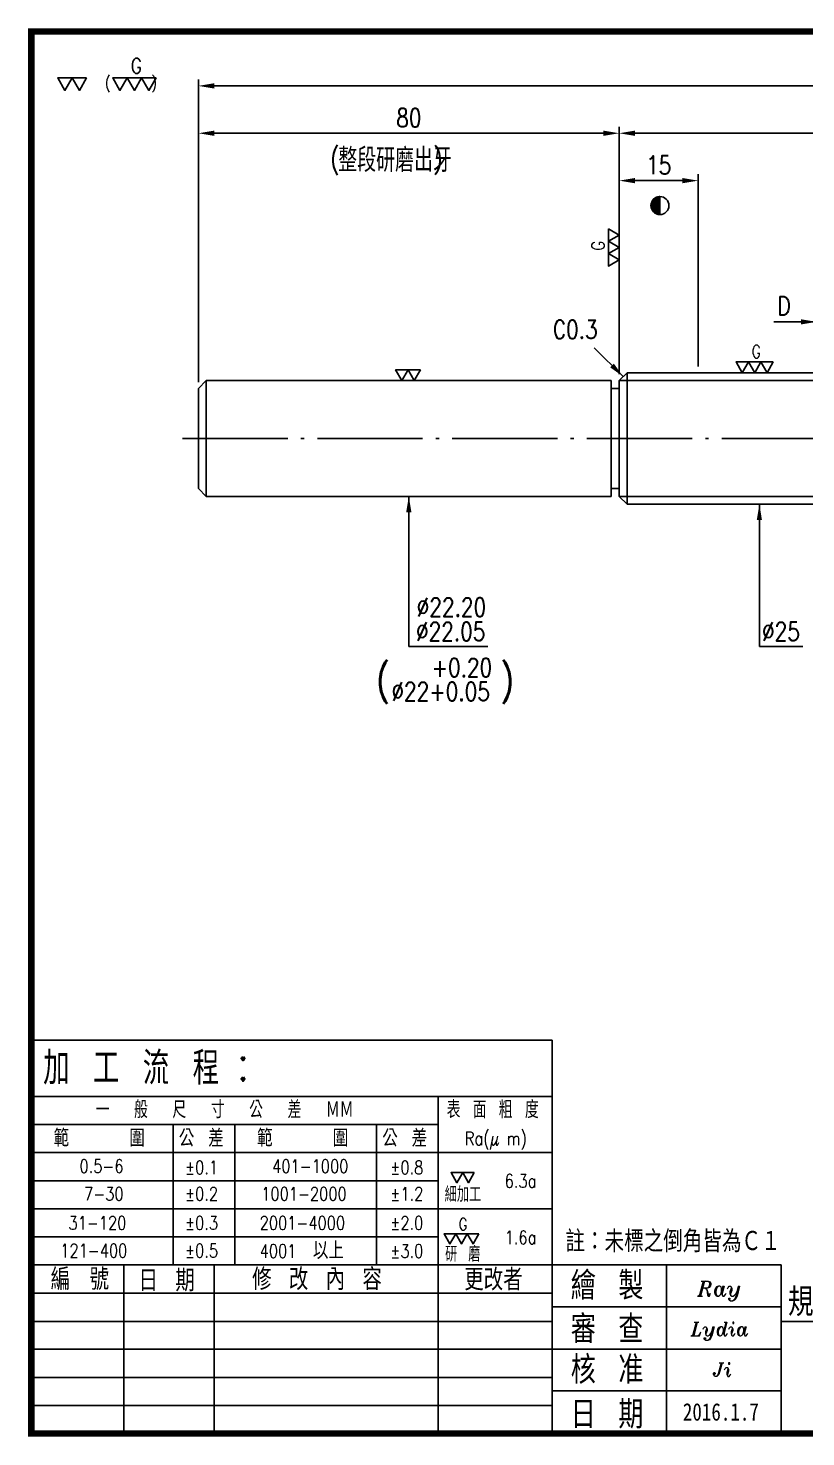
# Model space of a CAD drawing. Header units: millimetres. Extents: x 1486 to 1864, y -263 to 5.
# Drawn here: x 1486.4 to 1634.3, y -263.1 to 4.5 of the extents above; entities that cross this region are included whole.
import ezdxf
from ezdxf.enums import TextEntityAlignment as Align

# ---------------------------------------------------------------- set-up
doc = ezdxf.new("R2010")
doc.units = ezdxf.units.MM
doc.header["$LTSCALE"] = 10
doc.linetypes.add('C', pattern=[2.5625, 2, -0.25, 0.0625, -0.25])
doc.layers.get('0').update_dxf_attribs({"linetype": 'CONTINUOUS'})
doc.layers.get('DEFPOINTS').update_dxf_attribs({"linetype": 'CONTINUOUS'})
doc.layers.add('01', color=4, linetype='CONTINUOUS')
doc.layers.add('C', color=1, linetype='C')
doc.layers.add('AM_5', color=3, linetype='CONTINUOUS', lineweight=25)
doc.styles.add('BW_SIMPLEX', font='romans.shx', dxfattribs={"width": 0.8, "bigfont": 'chineset.shx'})
doc.styles.add('SIMPLEX', font='SIMPLEX.shx', dxfattribs={"width": 0.8, "height": 3.5, "bigfont": 'chineset.shx'})
doc.styles.get("Standard").update_dxf_attribs({"font": 'TXT', "width": 0.8, "bigfont": 'CHINESET'})
doc.styles.add('WW', font='ITALICT.SHX')
doc.dimstyles.new('STANDARD$0', dxfattribs={"dimscale": 0, "dimtxt": 4.5, "dimasz": 3, "dimexe": 2, "dimexo": 2, "dimgap": 1.2, "dimtad": 1, "dimdec": 3, "dimdsep": 46, "dimtxsty": 'SIMPLEX', "dimcen": 0.09, "dimclrd": 6, "dimclre": 6, "dimclrt": 3, "dimadec": 1, "dimazin": 2, "dimtp": -0.1, "dimtm": 0.2, "dimtfac": 1, "dimtdec": 3, "dimtmove": 0, "dimatfit": 3, "dimfxl": 0, "dimtvp": 0.790698, "dimarcsym": 0})
doc.dimstyles.new('STANDARD$7', dxfattribs={"dimscale": 0, "dimtxt": 3.5, "dimasz": 3, "dimexe": 1.5, "dimexo": 1.5, "dimgap": 1.2, "dimtad": 1, "dimdec": 3, "dimrnd": 0.0005, "dimdsep": 46, "dimtxsty": 'SIMPLEX', "dimcen": 0.09, "dimclrd": 6, "dimclre": 6, "dimclrt": 3, "dimadec": 1, "dimazin": 2, "dimtp": -0.1, "dimtm": 0.2, "dimtfac": 1, "dimtdec": 3, "dimtmove": 2, "dimatfit": 3, "dimfxl": 0, "dimtvp": 0.790698, "dimarcsym": 0})

# ---------------------------------------------------------------- blocks, each defined once
blk = doc.blocks.new('lib18')
at = {"color": 3, "width": 0.8}
blk.add_text('加 工 流 程', height=6.531, dxfattribs=at).set_placement((-12.94, -3.56))
at = {"color": 3, "style": 'SIMPLEX', "width": 0.8}
blk.add_text(':', height=7.11, dxfattribs=at).set_placement((25.47, -2.77))
blk = doc.blocks.new('*D40')
at = {"layer": 'AM_5', "color": 6, "lineweight": -2}
for p, q in [((1598.8, -60.04), (1598.8, -14.24)), ((1601.8, -15.44), (1736.8, -15.44)), ((1739.8, -59.74), (1739.8, -14.24))]:
    blk.add_line(p, q, dxfattribs=at)
at = {"layer": 'AM_5', "color": 6}
for points in [[(1601.8, -14.94), (1601.8, -15.94), (1598.8, -15.44)], [(1736.8, -14.94), (1736.8, -15.94), (1739.8, -15.44)]]:
    blk.add_solid(points, dxfattribs=at)
at = {"layer": 'DEFPOINTS', "color": 0}
for p in [(1739.8, -15.44), (1598.8, -61.24), (1739.8, -60.94)]:
    blk.add_point(p, dxfattribs=at)
at = {"layer": 'AM_5', "color": 3, "insert": (1669.3, -12.49), "char_height": 3.5, "attachment_point": 5, "style": 'SIMPLEX'}
blk.add_mtext('630', dxfattribs=at)
blk = doc.blocks.new('*D41')
at = {"layer": 'AM_5', "color": 6, "lineweight": -2}
for p, q in [((1518.8, -62.74), (1518.8, -5.24)), ((1799.8, -61.24), (1799.8, -5.24)), ((1796.8, -6.44), (1521.8, -6.44))]:
    blk.add_line(p, q, dxfattribs=at)
at = {"layer": 'AM_5', "color": 6}
for points in [[(1521.8, -5.94), (1521.8, -6.94), (1518.8, -6.44)], [(1796.8, -5.94), (1796.8, -6.94), (1799.8, -6.44)]]:
    blk.add_solid(points, dxfattribs=at)
at = {"layer": 'DEFPOINTS', "color": 0}
for p in [(1518.8, -6.44), (1518.8, -63.94), (1799.8, -62.44)]:
    blk.add_point(p, dxfattribs=at)
at = {"layer": 'AM_5', "color": 3, "insert": (1659.3, -3.49), "char_height": 3.5, "attachment_point": 5, "style": 'SIMPLEX'}
blk.add_mtext('860', dxfattribs=at)
blk = doc.blocks.new('*D43')
at = {"layer": 'AM_5', "color": 6, "lineweight": -2}
for p, q in [((1518.8, -62.74), (1518.8, -14.24)), ((1595.8, -15.44), (1521.8, -15.44)), ((1598.8, -60.04), (1598.8, -14.24))]:
    blk.add_line(p, q, dxfattribs=at)
at = {"layer": 'AM_5', "color": 6}
for points in [[(1521.8, -14.94), (1521.8, -15.94), (1518.8, -15.44)], [(1595.8, -14.94), (1595.8, -15.94), (1598.8, -15.44)]]:
    blk.add_solid(points, dxfattribs=at)
at = {"layer": 'DEFPOINTS', "color": 0}
for p in [(1518.8, -15.44), (1598.8, -61.24), (1518.8, -63.94)]:
    blk.add_point(p, dxfattribs=at)
at = {"layer": 'AM_5', "color": 3, "insert": (1558.8, -12.49), "char_height": 3.5, "attachment_point": 5, "style": 'SIMPLEX'}
blk.add_mtext('80', dxfattribs=at)
blk = doc.blocks.new('*D45')
at = {"layer": 'AM_5', "color": 6, "lineweight": -2}
for p, q in [((1598.8, -61.24), (1598.8, -23.24)), ((1613.8, -59.74), (1613.8, -23.24)), ((1601.8, -24.44), (1610.8, -24.44))]:
    blk.add_line(p, q, dxfattribs=at)
at = {"layer": 'AM_5', "color": 6}
for points in [[(1601.8, -23.94), (1601.8, -24.94), (1598.8, -24.44)], [(1610.8, -23.94), (1610.8, -24.94), (1613.8, -24.44)]]:
    blk.add_solid(points, dxfattribs=at)
at = {"layer": 'DEFPOINTS', "color": 0}
for p in [(1613.8, -24.44), (1613.8, -60.94), (1598.8, -62.44)]:
    blk.add_point(p, dxfattribs=at)
at = {"layer": 'AM_5', "color": 3, "insert": (1606.3, -21.49), "char_height": 3.5, "attachment_point": 5, "style": 'SIMPLEX'}
blk.add_mtext('15', dxfattribs=at)
blk = doc.blocks.new('*X46')
at = {"color": 0}
for p, q in [((509.01, 87.8), (512.19, 87.8)), ((509.05, 87.85), (512.19, 87.85)), ((509.09, 87.9), (512.19, 87.9)), ((509.13, 87.95), (512.19, 87.95)), ((509.18, 88), (512.19, 88)), ((509.22, 88.05), (512.19, 88.05)), ((509.27, 88.1), (512.19, 88.1)), ((509.31, 88.15), (512.19, 88.15)), ((509.36, 88.2), (512.19, 88.2)), ((509.41, 88.25), (512.19, 88.25)), ((509.47, 88.3), (512.19, 88.3)), ((509.52, 88.35), (512.19, 88.35)), ((509.58, 88.4), (512.19, 88.4)), ((509.64, 88.45), (512.19, 88.45)), ((509.7, 88.5), (512.19, 88.5)), ((509.76, 88.55), (512.19, 88.55)), ((509.83, 88.6), (512.19, 88.6)), ((509.9, 88.65), (512.19, 88.65)), ((509.97, 88.7), (512.19, 88.7)), ((510.05, 88.75), (512.19, 88.75)), ((510.13, 88.8), (512.19, 88.8)), ((510.22, 88.85), (512.19, 88.85)), ((510.31, 88.9), (512.19, 88.9)), ((510.41, 88.95), (512.19, 88.95)), ((510.51, 89), (512.19, 89)), ((510.62, 89.05), (512.19, 89.05)), ((510.75, 89.1), (512.19, 89.1)), ((510.89, 89.15), (512.19, 89.15)), ((511.04, 89.2), (512.19, 89.2)), ((511.22, 89.25), (512.19, 89.25)), ((511.45, 89.3), (512.19, 89.3)), ((511.81, 89.35), (512.19, 89.35)), ((508.19, 85.6), (512.19, 85.6)), ((508.19, 85.55), (512.19, 85.55)), ((508.19, 85.5), (512.19, 85.5)), ((508.19, 85.45), (512.19, 85.45)), ((508.19, 85.4), (512.19, 85.4)), ((508.19, 85.35), (512.19, 85.35)), ((508.19, 85.3), (512.19, 85.3)), ((508.19, 85.25), (512.19, 85.25)), ((508.19, 85.2), (512.19, 85.2)), ((508.19, 85.15), (512.19, 85.15)), ((508.2, 85.7), (512.19, 85.7)), ((508.2, 85.65), (512.19, 85.65)), ((508.2, 85.1), (512.19, 85.1)), ((508.2, 85.05), (512.19, 85.05)), ((508.2, 85), (512.19, 85)), ((508.21, 85.8), (512.19, 85.8)), ((508.21, 85.75), (512.19, 85.75)), ((508.21, 84.95), (512.19, 84.95)), ((508.21, 84.9), (512.19, 84.9)), ((508.22, 85.9), (512.19, 85.9)), ((508.22, 85.85), (512.19, 85.85)), ((508.22, 84.85), (512.19, 84.85)), ((508.23, 85.95), (512.19, 85.95)), ((508.23, 84.8), (512.19, 84.8)), ((508.23, 84.75), (512.19, 84.75)), ((508.24, 86), (512.19, 86)), ((508.24, 84.7), (512.19, 84.7)), ((508.25, 86.1), (512.19, 86.1)), ((508.25, 86.05), (512.19, 86.05)), ((508.25, 84.65), (512.19, 84.65)), ((508.26, 86.15), (512.19, 86.15)), ((508.26, 84.6), (512.19, 84.6)), ((508.27, 86.2), (512.19, 86.2)), ((508.27, 84.55), (512.19, 84.55)), ((508.28, 84.5), (512.19, 84.5)), ((508.29, 86.25), (512.19, 86.25)), ((508.29, 84.45), (512.19, 84.45)), ((508.3, 86.3), (512.19, 86.3)), ((508.31, 86.35), (512.19, 86.35)), ((508.31, 84.4), (512.19, 84.4)), ((508.32, 86.4), (512.19, 86.4)), ((508.32, 84.35), (512.19, 84.35)), ((508.33, 84.3), (512.19, 84.3)), ((508.34, 86.45), (512.19, 86.45)), ((508.35, 86.5), (512.19, 86.5)), ((508.35, 84.25), (512.19, 84.25)), ((508.36, 84.2), (512.19, 84.2)), ((508.37, 86.55), (512.19, 86.55)), ((508.38, 86.6), (512.19, 86.6)), ((508.38, 84.15), (512.19, 84.15)), ((508.39, 84.1), (512.19, 84.1)), ((508.4, 86.65), (512.19, 86.65)), ((508.41, 84.05), (512.19, 84.05)), ((508.42, 86.7), (512.19, 86.7)), ((508.43, 86.75), (512.19, 86.75)), ((508.43, 84), (512.19, 84)), ((508.45, 86.8), (512.19, 86.8)), ((508.45, 83.95), (512.19, 83.95)), ((508.47, 86.85), (512.19, 86.85)), ((508.47, 83.9), (512.19, 83.9)), ((508.49, 86.9), (512.19, 86.9)), ((508.49, 83.85), (512.19, 83.85)), ((508.51, 86.95), (512.19, 86.95)), ((508.51, 83.8), (512.19, 83.8)), ((508.53, 83.75), (512.19, 83.75)), ((508.54, 87), (512.19, 87)), ((508.55, 83.7), (512.19, 83.7)), ((508.56, 87.05), (512.19, 87.05)), ((508.57, 83.65), (512.19, 83.65)), ((508.58, 87.1), (512.19, 87.1)), ((508.6, 83.6), (512.19, 83.6)), ((508.61, 87.15), (512.19, 87.15)), ((508.62, 83.55), (512.19, 83.55)), ((508.63, 87.2), (512.19, 87.2)), ((508.65, 83.5), (512.19, 83.5)), ((508.66, 87.25), (512.19, 87.25)), ((508.68, 87.3), (512.19, 87.3)), ((508.68, 83.45), (512.19, 83.45)), ((508.7, 83.4), (512.19, 83.4)), ((508.71, 87.35), (512.19, 87.35)), ((508.73, 83.35), (512.19, 83.35)), ((508.74, 87.4), (512.19, 87.4)), ((508.76, 83.3), (512.19, 83.3)), ((508.77, 87.45), (512.19, 87.45)), ((508.79, 83.25), (512.19, 83.25)), ((508.8, 87.5), (512.19, 87.5)), ((508.83, 87.55), (512.19, 87.55)), ((508.83, 83.2), (512.19, 83.2)), ((508.86, 83.15), (512.19, 83.15)), ((508.87, 87.6), (512.19, 87.6)), ((508.89, 83.1), (512.19, 83.1)), ((508.9, 87.65), (512.19, 87.65)), ((508.93, 83.05), (512.19, 83.05)), ((508.94, 87.7), (512.19, 87.7)), ((508.96, 83), (512.19, 83)), ((508.97, 87.75), (512.19, 87.75)), ((509, 82.95), (512.19, 82.95)), ((509.04, 82.9), (512.19, 82.9)), ((509.08, 82.85), (512.19, 82.85)), ((509.12, 82.8), (512.19, 82.8)), ((509.16, 82.75), (512.19, 82.75)), ((509.21, 82.7), (512.19, 82.7)), ((509.25, 82.65), (512.19, 82.65)), ((509.3, 82.6), (512.19, 82.6)), ((509.35, 82.55), (512.19, 82.55)), ((509.4, 82.5), (512.19, 82.5)), ((509.45, 82.45), (512.19, 82.45)), ((509.5, 82.4), (512.19, 82.4)), ((509.56, 82.35), (512.19, 82.35)), ((509.62, 82.3), (512.19, 82.3)), ((509.68, 82.25), (512.19, 82.25)), ((509.74, 82.2), (512.19, 82.2)), ((509.81, 82.15), (512.19, 82.15)), ((509.88, 82.1), (512.19, 82.1)), ((509.95, 82.05), (512.19, 82.05)), ((510.03, 82), (512.19, 82)), ((510.11, 81.95), (512.19, 81.95)), ((510.19, 81.9), (512.19, 81.9)), ((510.28, 81.85), (512.19, 81.85)), ((510.38, 81.8), (512.19, 81.8)), ((510.48, 81.75), (512.19, 81.75)), ((510.59, 81.7), (512.19, 81.7)), ((510.71, 81.65), (512.19, 81.65)), ((510.84, 81.6), (512.19, 81.6)), ((510.99, 81.55), (512.19, 81.55)), ((511.17, 81.5), (512.19, 81.5)), ((511.38, 81.45), (512.19, 81.45)), ((511.68, 81.4), (512.19, 81.4))]:
    blk.add_line(p, q, dxfattribs=at)
blk = doc.blocks.new('43')
at = {"color": 3}
for points in [[(-2.11, 3.65), (-6.32, 3.65), (-4.21, 0)], [(2.11, 3.65), (-2.11, 3.65), (0, 0)], [(6.32, 3.65), (2.11, 3.65), (4.21, 0)]]:
    blk.add_lwpolyline(points, close=True, dxfattribs=at)
at = {"color": 3, "style": 'SIMPLEX', "width": 0.8}
blk.add_text('G', height=4.39, dxfattribs=at).set_placement((-1.02, 7.17), align=Align.MIDDLE_LEFT)
blk = doc.blocks.new('6')
at = {"lineweight": 0, "xscale": 0.8000000000001819, "yscale": 0.8000000000001819, "zscale": 0.8000000000001819}
blk.add_blockref('43', (0, 0), dxfattribs=at)

msp = doc.modelspace()

# ---------------------------------------------------------------- linework, layer by layer
at = {"color": 3}
for p, q in [((1606.5408, -30.8852), (1606.5408, -27.4691)), ((1487.0577, -187.7703), (1586.071, -187.7703)), ((1586.071, -187.7703), (1586.071, -262.4961)), ((1487.0577, -198.4454), (1586.071, -198.4454)), ((1564.3778, -198.4454), (1564.3778, -262.4961)), ((1487.0577, -203.7829), (1564.3778, -203.7829)), ((1513.9859, -230.4707), (1513.9859, -203.7829)), ((1525.7177, -203.7829), (1525.7177, -230.4707)), ((1552.6351, -203.7829), (1552.6351, -230.4707)), ((1487.0577, -209.1205), (1586.071, -209.1205)), ((1487.0577, -214.4581), (1564.3778, -214.4581)), ((1487.0577, -219.7956), (1586.071, -219.7956)), ((1487.0577, -225.1332), (1564.3778, -225.1332)), ((1487.0577, -230.4707), (1629.5589, -230.4707)), ((1504.5909, -230.4707), (1504.5909, -262.8147)), ((1521.7853, -230.4707), (1521.7853, -262.8147)), ((1607.8149, -230.4707), (1607.8149, -262.4961)), ((1607.8149, -230.4707), (1607.8149, -262.4961)), ((1629.5589, -230.4707), (1629.5589, -262.4961)), ((1487.0577, -235.8083), (1586.071, -235.8083)), ((1586.071, -238.4435), (1629.5589, -238.4435)), ((1487.0577, -241.2023), (1586.071, -241.2023)), ((1629.5589, -241.2023), (1863.0909, -241.2023)), ((1487.0577, -246.4834), (1629.5589, -246.4834)), ((1487.0577, -251.821), (1586.071, -251.821)), ((1586.071, -254.3891), (1629.5589, -254.3891)), ((1487.0577, -257.1585), (1586.071, -257.1585))]:
    msp.add_line(p, q, dxfattribs=at)
for p, q in [((1600.2954, -60.9353), (1598.7954, -62.4353)), ((1600.2954, -60.9353), (1648.7954, -60.9353)), ((1600.2954, -60.9353), (1600.2954, -73.4353)), ((1518.7954, -63.9353), (1520.2954, -62.4353)), ((1518.7954, -73.4353), (1518.7954, -63.9353)), ((1520.2954, -62.4353), (1597.2954, -62.4353)), ((1520.2954, -62.4353), (1520.2954, -73.4353)), ((1597.2954, -73.4353), (1597.2954, -62.4353)), ((1597.2954, -63.9353), (1598.7954, -63.9353)), ((1598.7954, -73.4353), (1598.7954, -62.4353)), ((1518.7954, -73.4353), (1518.7954, -82.9353)), ((1520.2954, -84.4353), (1520.2954, -73.4353)), ((1597.2954, -73.4353), (1597.2954, -84.4353)), ((1598.7954, -73.4353), (1598.7954, -84.4353)), ((1600.2954, -85.9353), (1600.2954, -73.4353)), ((1518.7954, -82.9353), (1520.2954, -84.4353)), ((1597.2954, -82.9353), (1598.7954, -82.9353)), ((1520.2954, -84.4353), (1597.2954, -84.4353)), ((1600.2954, -85.9353), (1598.7954, -84.4353)), ((1600.2954, -85.9353), (1648.7954, -85.9353))]:
    msp.add_line(p, q)
at = {"const_width": 1.2502}
msp.add_lwpolyline([(1487.0577, -262.4961), (1863.0909, -262.4961), (1863.0909, 3.9008), (1487.0577, 3.9008)], close=True, dxfattribs=at)
for points in [[(1494.8048, -4.9304), (1492.0559, -4.9304), (1493.4303, -7.311)], [(1497.5536, -4.9304), (1494.8048, -4.9304), (1496.1792, -7.311)], [(1505.2555, -4.9304), (1502.5066, -4.9304), (1503.8811, -7.311)], [(1508.0044, -4.9304), (1505.2555, -4.9304), (1506.63, -7.311)], [(1510.7533, -4.9304), (1508.0044, -4.9304), (1509.3788, -7.311)]]:
    msp.add_lwpolyline(points, close=True)
at = {"color": 3}
for points in [[(1558.6427, -60.3921), (1556.2833, -60.3921), (1557.463, -62.4353)], [(1561.002, -60.3921), (1558.6427, -60.3921), (1559.8223, -62.4353)], [(1569.043, -212.9271), (1566.8439, -212.9271), (1567.9434, -214.8316)], [(1571.2421, -212.9271), (1569.043, -212.9271), (1570.1425, -214.8316)], [(1567.7066, -224.5627), (1565.5075, -224.5627), (1566.6071, -226.4672)], [(1569.9057, -224.5627), (1567.7066, -224.5627), (1568.8062, -226.4672)], [(1572.1048, -224.5627), (1569.9057, -224.5627), (1571.0053, -226.4672)]]:
    msp.add_lwpolyline(points, close=True, dxfattribs=at)
msp.add_circle((1606.5408, -29.1771), 1.708, dxfattribs=at)
at = {"layer": '01'}
for p, q in [((1598.7954, -62.4353), (1648.7954, -62.4353)), ((1598.7954, -84.4353), (1648.7954, -84.4353))]:
    msp.add_line(p, q, dxfattribs=at)
at = {"layer": 'C'}
msp.add_line((1515.7954, -73.4353), (1802.7954, -73.4353), dxfattribs=at)

# ---------------------------------------------------------------- block references
at = {"color": 3, "xscale": 0.4270048872402451, "yscale": 0.4270048872402451, "zscale": 0.4270048872402451}
msp.add_blockref('*X46', (1387.8345, -65.6295), dxfattribs=at)
at = {"lineweight": 0, "xscale": 0.6999999999999886, "yscale": 0.6999999999999886, "zscale": 0.6999999999999886, "rotation": 90}
msp.add_blockref('6', (1598.7954, -37.1353), dxfattribs=at)
at = {"lineweight": 0}
for name, p, xscale, yscale, zscale in [('6', (1624.5454, -60.9353), 0.6999999999999886, 0.6999999999999886, 0.6999999999999886), ('lib18', (1501.6881, -192.7836), 0.9587285999999945, 0.9587285999999945, 0.9587285999999945)]:
    msp.add_blockref(name, p, dxfattribs=dict(at, xscale=xscale, yscale=yscale, zscale=zscale))

# ---------------------------------------------------------------- texts
at = {"style": 'SIMPLEX', "width": 0.8}
for s, height, p in [('G', 2.8669, (1505.9664, -2.6306)), ('(      )', 2.1538, (1501.0351, -5.8295))]:
    msp.add_text(s, height=height, dxfattribs=at).set_placement(p, align=Align.MIDDLE_LEFT)
for s, height, p in [('(        )', 3.7, (1543.8718, -22.0806)), ('整段研磨出牙', 4.5, (1545.381, -22.7776))]:
    msp.add_text(s, height=height, dxfattribs=at).set_placement(p)
at = {"color": 3}
for s, height, width, p in [('一  般  尺  寸  公  差  ＭＭ', 3.276265, 0.8, (1499.2735, -202.5786)), ('表 面 粗 度', 3.27627, 0.8, (1565.9967, -202.5786)), ('範    圍', 3.27924, 0.9, (1491.2722, -208.0013)), ('公 差', 3.27924, 0.9, (1515.072, -208.0013)), ('範    圍', 3.27924, 0.9, (1529.9484, -208.0013)), ('公 差', 3.27924, 0.9, (1553.7482, -208.0013)), ('細加工', 2.8992, 0.8, (1565.6174, -218.5007)), ('註：未標之倒角皆為Ｃ１', 4.131353, 0.9, (1588.5716, -228.0372)), ('以上', 3.27924, 0.9, (1540.5606, -229.3516)), ('研 磨', 2.8992, 0.8, (1565.6948, -229.8458)), ('編\u3000號^J', 4.10719, 0.9, (1490.7149, -235.2343)), ('日 期', 4.10719, 0.9, (1507.423, -235.4827)), ('修 改 內 容', 4.10719, 0.9, (1529.0061, -235.2398)), ('更改者', 4.10719, 0.9, (1569.3332, -235.3023)), ('繪 製', 5.31519, 0.9, (1589.5751, -237.0651)), ('規格', 5.38838, 0.9, (1630.8873, -240.2217)), ('審 查', 5.31519, 0.9, (1589.5751, -245.3251)), ('核 准', 5.31519, 0.9, (1589.5751, -253.0474)), ('日 期', 5.31519, 0.9, (1589.5658, -261.5406))]:
    msp.add_text(s, height=height, dxfattribs=dict(at, width=width)).set_placement(p)
at = {"color": 3, "style": 'SIMPLEX', "width": 0.8}
for s, p in [('Ra(μ m)', (1569.4386, -207.709)), ('0.5-6', (1496.194, -212.9731)), ('%%p0.1', (1516.2553, -213.2122)), ('401-1000', (1532.8102, -212.9731)), ('%%p0.8', (1555.2715, -213.2122)), ('6.3a', (1577.0155, -215.7778)), ('7-30', (1497.0672, -218.2328)), ('%%p0.2', (1516.2553, -218.2328)), ('1001-2000', (1530.7432, -218.2328)), ('%%p1.2', (1555.2715, -218.2328)), ('31-120', (1494.0979, -223.7587)), ('%%p0.3', (1516.2553, -223.7587)), ('2001-4000', (1530.4446, -223.7587)), ('%%p2.0', (1555.2715, -223.7587)), ('1.6a', (1577.0155, -226.5307)), ('121-400', (1492.5358, -229.0296)), ('%%p0.5', (1516.2553, -229.0296)), ('4001', (1530.4446, -229.0963)), ('%%p3.0', (1555.2715, -229.0963))]:
    msp.add_text(s, height=2.54741, dxfattribs=at).set_placement(p)
msp.add_text('G', height=2.2935, dxfattribs=at).set_placement((1568.2753, -222.7228), align=Align.MIDDLE_LEFT)
at = {"color": 3, "style": 'WW'}
for s, height, p in [('Ray', 2.83471, (1613.6541, -236.3699)), ('Lydia', 2.583, (1612.4088, -243.9269)), ('Ji', 2.583, (1616.5949, -251.6419))]:
    msp.add_text(s, height=height, dxfattribs=at).set_placement(p)
at = {"color": 3, "style": 'SIMPLEX'}
for s, insert, char_height, attachment_point in [('D', (1628.8535, -49.9743), 3.5, 7), ('C0.3', (1586.1788, -54.4665), 3.5, 7), ('%%C22.20', (1573.4957, -107.2295), 3.5, 9), ('%%C22.05', (1573.3564, -111.8599), 3.5, 9), ('%%C25', (1633.1441, -111.8599), 3.5, 9), ('+0.20', (1563.1214, -118.7182), 3.5, 7), (')', (1576.1502, -123.8609), 5.5, 7), ('%%C22+0.05', (1555.5005, -123.2634), 3.5, 7)]:
    msp.add_mtext(s, dxfattribs=dict(at, insert=insert, char_height=char_height, attachment_point=attachment_point))
at = {"color": 3, "extrusion": (0, 0, -1), "insert": (1555.2557, -123.8609), "char_height": 5.5, "attachment_point": 7, "text_direction": (-1, 0, 0), "style": 'SIMPLEX'}
msp.add_mtext(')', dxfattribs=at)
at = {"insert": (1608.8802, -256.7221), "char_height": 3.318528, "width": 18.812464, "attachment_point": 1, "style": 'BW_SIMPLEX'}
msp.add_mtext('{\\fDFKai-SB|b0|i0|c136|p65;\\W0.89248; \\W0.8;2016.1.7}', dxfattribs=at)

# ---------------------------------------------------------------- dimensions: what is measured, and where the dimension line sits
at = {"layer": 'AM_5'}
for base, p1, p2, text, picture, middle in [((1518.7954, -6.4353), (1799.7954, -62.4353), (1518.7954, -63.9353), '860', '*D41', (1659.2954, -3.4853)), ((1739.7954, -15.4353), (1598.7954, -61.2353), (1739.7954, -60.9353), '630', '*D40', (1669.2954, -12.4853))]:
    dim = msp.add_linear_dim(base=base, p1=p1, p2=p2, text=text, dimstyle='STANDARD$0', override={"dimscale": 1, "dimexe": 1.2, "dimexo": 1.2, "dimgap": 1.2, "dimrnd": 0, "dimcen": 0, "dimadec": 3, "dimtmove": 0}, dxfattribs=at)
    dim.commit()
    dim.dimension.update_dxf_attribs({"geometry": picture, "text_midpoint": middle})
for base, p1, p2, picture, middle in [((1518.7954, -15.4353), (1598.7954, -61.2353), (1518.7954, -63.9353), '*D43', (1558.7954, -12.4853)), ((1613.7954, -24.4353), (1598.7954, -62.4353), (1613.7954, -60.9353), '*D45', (1606.2954, -21.4853))]:
    dim = msp.add_linear_dim(base=base, p1=p1, p2=p2, dimstyle='STANDARD$0', override={"dimscale": 1, "dimexe": 1.2, "dimexo": 1.2, "dimgap": 1.2, "dimrnd": 0, "dimcen": 0, "dimadec": 3, "dimtmove": 0}, dxfattribs=at)
    dim.commit()
    dim.dimension.update_dxf_attribs({"geometry": picture, "text_midpoint": middle})

# ---------------------------------------------------------------- leaders
for points in [[(1636.3281, -51.2749), (1628.1909, -51.2749)], [(1599.5454, -61.6853), (1594.0519, -56.1918)], [(1558.7954, -84.4353), (1558.7954, -112.9353), (1573.7926, -112.9353)], [(1625.4406, -85.9353), (1625.4406, -112.9353), (1633.724, -112.9353)]]:
    msp.add_leader(points, dimstyle='STANDARD$7', override={"dimscale": 1, "dimexe": 1.2, "dimexo": 1.2, "dimgap": 1.2, "dimtad": 0, "dimrnd": 0, "dimcen": 0, "dimadec": 3, "dimtmove": 0})

doc.saveas('drawing.dxf')
